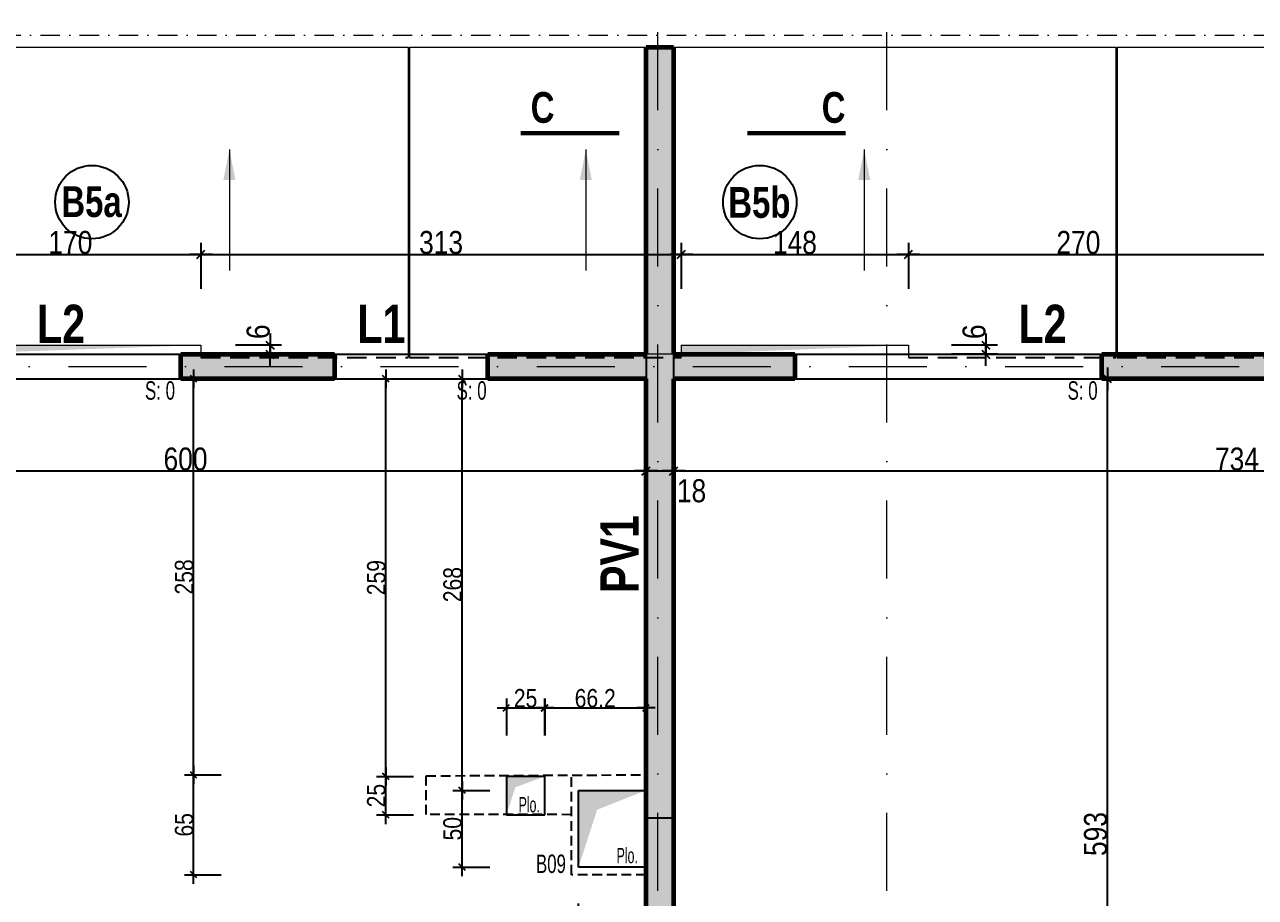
# Model space of a CAD drawing. Header units: millimetres. Extents: x 0 to 26138, y -32652 to 0.
# Drawn here: x 20135 to 20937, y -29604 to -29035 of the extents above; entities that cross this region are included whole.
import ezdxf
from ezdxf.enums import TextEntityAlignment as Align

# ---------------------------------------------------------------- set-up
doc = ezdxf.new("R2010")
doc.units = ezdxf.units.MM
for name, pattern in [('CACHE', [9.525, 6.35, -3.175]), ('CACHEX2', [19.05, 12.7, -6.35]), ('TIRETPTX2', [50.8, 25.4, -12.7, 0, -12.7])]:
    doc.linetypes.add(name, pattern=pattern)
for name, color, linetype in [('01_cote_gen', 4, 'Continuous'), ('01_linteaux', 2, 'Continuous'), ('01_murs_sup', 2, 'CACHEX2'), ('01_poch_BN', 9, 'Continuous'), ('01_poch_murs', 253, 'Continuous'), ('01_poch_poteaux', 250, 'Continuous'), ('01_resv', 32, 'Continuous'), ('01_texte', 230, 'Continuous'), ('AA_COTES', 2, 'Continuous')]:
    doc.layers.add(name, color=color, linetype=linetype)
for name, color, linetype, lineweight in [('01_murs_coup', 5, 'Continuous', 60), ('01_tram_axes', 2, 'TIRETPTX2', 9), ('_GAZELEC-RESERVATION 2', 6, 'Continuous', 18)]:
    doc.layers.add(name, color=color, linetype=linetype, lineweight=lineweight)
doc.styles.add('ARIAL NA', font='ARIALN.TTF')
doc.styles.add('impact', font='impact.ttf')
doc.styles.add('STYLE2', font='ARIALN.TTF')
doc.dimstyles.new('JB50', dxfattribs={"dimscale": 0.1, "dimtxt": 150, "dimasz": 15, "dimexe": 0.1, "dimexo": 0.1, "dimgap": 0.09, "dimtad": 1, "dimdec": 1, "dimdsep": 46, "dimtxsty": 'STYLE2', "dimblk1": 'BOND_G', "dimblk2": 'BOND_D', "dimsah": 1, "dimcen": 1.5, "dimdle": 0.01, "dimse1": 1, "dimse2": 1, "dimclrd": 4, "dimclre": 2, "dimclrt": 6, "dimazin": 2, "dimtfac": 2.333333, "dimtdec": 1, "dimtix": 1, "dimtmove": 2, "dimatfit": 3, "dimldrblk": 'BOND_G', "dimfxl": 1, "dimtolj": 1, "dimtzin": 0, "dimarcsym": 0})
doc.dimstyles.new('JB50res', dxfattribs={"dimscale": 0.1, "dimtxt": 120, "dimasz": 12, "dimexe": 0.1, "dimexo": 0.1, "dimgap": 0.09, "dimtad": 1, "dimdec": 1, "dimdsep": 46, "dimtxsty": 'STYLE2', "dimblk1": 'BOND_G', "dimblk2": 'BOND_D', "dimsah": 1, "dimcen": 1.5, "dimdle": 0.01, "dimse1": 1, "dimse2": 1, "dimclrd": 4, "dimclre": 2, "dimclrt": 6, "dimazin": 2, "dimtfac": 2.333333, "dimtdec": 1, "dimtix": 1, "dimtmove": 2, "dimatfit": 3, "dimldrblk": 'BOND_G', "dimfxl": 1, "dimtolj": 1, "dimtzin": 0, "dimarcsym": 0})

# ---------------------------------------------------------------- blocks, each defined once
blk = doc.blocks.new('BOND_G')
at = {"layer": 'AA_COTES', "color": 0}
for p, q in [((0, -5), (0, 15)), ((5, 0), (-5, 0)), ((1.77, 1.77), (-1.77, -1.77))]:
    blk.add_line(p, q, dxfattribs=at)
blk = doc.blocks.new('BOND_D')
at = {"layer": 'AA_COTES', "color": 0}
for p, q in [((5, 0), (-5, 0)), ((-1.77, -1.77), (1.77, 1.77)), ((0, 5), (0, -15))]:
    blk.add_line(p, q, dxfattribs=at)
blk = doc.blocks.new('*D2301')
at = {"layer": '01_cote_gen', "color": 4, "lineweight": -2, "ltscale": 2, "transparency": 16777216}
blk.add_line((20671.72, -85.1), (20574.72, -85.1), dxfattribs=at)
at = {"layer": 'Defpoints', "color": 0, "ltscale": 2, "transparency": 16777216}
for p in [(20673.22, 0), (20573.22, -85.1), (20573.22, -31959.23)]:
    blk.add_point(p, dxfattribs=at)
at = {"layer": '01_cote_gen', "color": 4, "lineweight": -2, "ltscale": 2, "transparency": 16777216, "xscale": 1.5, "yscale": 1.5, "zscale": 1.5, "rotation": 180}
blk.add_blockref('BOND_D', (20573.22, -85.1), dxfattribs=at)
at = {"layer": '01_cote_gen', "color": 4, "lineweight": -2, "ltscale": 2, "transparency": 16777216, "xscale": 1.5, "yscale": 1.5, "zscale": 1.5}
blk.add_blockref('BOND_G', (20673.22, -85.1), dxfattribs=at)
at = {"layer": '01_cote_gen', "color": 6, "lineweight": 0, "ltscale": 2, "transparency": 16777216, "insert": (20623.22, -77.43), "char_height": 15, "attachment_point": 5, "style": 'STYLE2'}
blk.add_mtext('\\A1;100', dxfattribs=at)
blk = doc.blocks.new('*D2357')
at = {"layer": '01_linteaux', "color": 4, "lineweight": -2, "ltscale": 0.1, "transparency": 16777216}
blk.add_line((20295.28, -29245.73), (20295.28, -29248.73), dxfattribs=at)
at = {"layer": 'Defpoints', "color": 0, "ltscale": 0.1, "transparency": 16777216}
for p in [(20237.22, -29250.23), (20250.22, -29244.23), (20295.28, -29250.23)]:
    blk.add_point(p, dxfattribs=at)
at = {"layer": '01_linteaux', "color": 4, "lineweight": -2, "ltscale": 0.1, "transparency": 16777216, "xscale": 1.5, "yscale": 1.5, "zscale": 1.5}
for name, p, rotation in [('BOND_G', (20295.28, -29244.23), 90), ('BOND_D', (20295.28, -29250.23), 270)]:
    blk.add_blockref(name, p, dxfattribs=dict(at, rotation=rotation))
at = {"layer": '01_linteaux', "color": 6, "ltscale": 0.1, "transparency": 16777216, "insert": (20287.61, -29235.52), "char_height": 15, "attachment_point": 5, "rotation": 90, "style": 'STYLE2'}
blk.add_mtext('\\A1;6', dxfattribs=at)
blk = doc.blocks.new('*D2358')
at = {"layer": '01_linteaux', "color": 4, "lineweight": -2, "ltscale": 0.1, "transparency": 16777216}
blk.add_line((20761.66, -29245.73), (20761.66, -29248.73), dxfattribs=at)
at = {"layer": 'Defpoints', "color": 0, "ltscale": 0.1, "transparency": 16777216}
for p in [(20703.61, -29250.23), (20716.61, -29244.23), (20761.66, -29250.23)]:
    blk.add_point(p, dxfattribs=at)
at = {"layer": '01_linteaux', "color": 4, "lineweight": -2, "ltscale": 0.1, "transparency": 16777216, "xscale": 1.5, "yscale": 1.5, "zscale": 1.5}
for name, p, rotation in [('BOND_G', (20761.66, -29244.23), 90), ('BOND_D', (20761.66, -29250.23), 270)]:
    blk.add_blockref(name, p, dxfattribs=dict(at, rotation=rotation))
at = {"layer": '01_linteaux', "color": 6, "ltscale": 0.1, "transparency": 16777216, "insert": (20754, -29235.52), "char_height": 15, "attachment_point": 5, "rotation": 90, "style": 'STYLE2'}
blk.add_mtext('\\A1;6', dxfattribs=at)
blk = doc.blocks.new('*D3092')
at = {"layer": '01_cote_gen', "color": 4, "lineweight": -2, "ltscale": 0.1, "transparency": 16777216}
blk.add_line((19941.72, -29326.22), (20538.72, -29326.22), dxfattribs=at)
at = {"layer": 'Defpoints', "color": 0, "ltscale": 0.1, "transparency": 16777216}
for p in [(19940.22, -29328.78), (20540.22, -29326.22), (20540.22, -29349.25)]:
    blk.add_point(p, dxfattribs=at)
at = {"layer": '01_cote_gen', "color": 4, "lineweight": -2, "ltscale": 0.1, "transparency": 16777216, "xscale": 1.5, "yscale": 1.5, "zscale": 1.5, "rotation": 180}
blk.add_blockref('BOND_G', (19940.22, -29326.22), dxfattribs=at)
at = {"layer": '01_cote_gen', "color": 4, "lineweight": -2, "ltscale": 0.1, "transparency": 16777216, "xscale": 1.5, "yscale": 1.5, "zscale": 1.5}
blk.add_blockref('BOND_D', (20540.22, -29326.22), dxfattribs=at)
at = {"layer": '01_cote_gen', "color": 6, "ltscale": 0.1, "transparency": 16777216, "insert": (20240.22, -29318.56), "char_height": 15, "attachment_point": 5, "style": 'STYLE2'}
blk.add_mtext('\\A1;600', dxfattribs=at)
blk = doc.blocks.new('*D3093')
at = {"layer": '01_cote_gen', "color": 4, "lineweight": -2, "ltscale": 0.1, "transparency": 16777216}
blk.add_line((20541.72, -29326.22), (20556.72, -29326.22), dxfattribs=at)
at = {"layer": 'Defpoints', "color": 0, "ltscale": 0.1, "transparency": 16777216}
for p in [(20558.22, -29326.22), (20540.22, -29349.25), (20558.22, -29355.64)]:
    blk.add_point(p, dxfattribs=at)
at = {"layer": '01_cote_gen', "color": 4, "lineweight": -2, "ltscale": 0.1, "transparency": 16777216, "xscale": 1.5, "yscale": 1.5, "zscale": 1.5, "rotation": 180}
blk.add_blockref('BOND_G', (20540.22, -29326.22), dxfattribs=at)
at = {"layer": '01_cote_gen', "color": 4, "lineweight": -2, "ltscale": 0.1, "transparency": 16777216, "xscale": 1.5, "yscale": 1.5, "zscale": 1.5}
blk.add_blockref('BOND_D', (20558.22, -29326.22), dxfattribs=at)
at = {"layer": '01_cote_gen', "color": 6, "ltscale": 0.1, "transparency": 16777216, "insert": (20569.89, -29339.22), "char_height": 15, "attachment_point": 5, "style": 'STYLE2'}
blk.add_mtext('\\A1;18', dxfattribs=at)
blk = doc.blocks.new('*D3094')
at = {"layer": '01_cote_gen', "color": 4, "lineweight": -2, "ltscale": 0.1, "transparency": 16777216}
blk.add_line((20559.72, -29326.22), (21290.72, -29326.22), dxfattribs=at)
at = {"layer": 'Defpoints', "color": 0, "ltscale": 0.1, "transparency": 16777216}
for p in [(21292.22, -29326.22), (20558.22, -29355.64), (21292.22, -29364.6)]:
    blk.add_point(p, dxfattribs=at)
at = {"layer": '01_cote_gen', "color": 4, "lineweight": -2, "ltscale": 0.1, "transparency": 16777216, "xscale": 1.5, "yscale": 1.5, "zscale": 1.5, "rotation": 180}
blk.add_blockref('BOND_G', (20558.22, -29326.22), dxfattribs=at)
at = {"layer": '01_cote_gen', "color": 4, "lineweight": -2, "ltscale": 0.1, "transparency": 16777216, "xscale": 1.5, "yscale": 1.5, "zscale": 1.5}
blk.add_blockref('BOND_D', (21292.22, -29326.22), dxfattribs=at)
at = {"layer": '01_cote_gen', "color": 6, "ltscale": 0.1, "transparency": 16777216, "insert": (20925.22, -29318.56), "char_height": 15, "attachment_point": 5, "style": 'STYLE2'}
blk.add_mtext('\\A1;734', dxfattribs=at)
blk = doc.blocks.new('*D3107')
at = {"layer": '01_cote_gen', "color": 4, "lineweight": -2, "ltscale": 0.1, "transparency": 16777216}
blk.add_line((20840.83, -29857.72), (20840.83, -29267.73), dxfattribs=at)
at = {"layer": 'Defpoints', "color": 0, "ltscale": 0.1, "transparency": 16777216}
for p in [(20840.83, -29266.23), (20850.76, -29266.23), (20833.33, -29859.22)]:
    blk.add_point(p, dxfattribs=at)
at = {"layer": '01_cote_gen', "color": 4, "lineweight": -2, "ltscale": 0.1, "transparency": 16777216, "xscale": 1.5, "yscale": 1.5, "zscale": 1.5}
for name, p, rotation in [('BOND_D', (20840.83, -29266.23), 90), ('BOND_G', (20840.83, -29859.22), 270)]:
    blk.add_blockref(name, p, dxfattribs=dict(at, rotation=rotation))
at = {"layer": '01_cote_gen', "color": 6, "ltscale": 0.1, "transparency": 16777216, "insert": (20833.16, -29562.72), "char_height": 15, "attachment_point": 5, "rotation": 90, "style": 'STYLE2'}
blk.add_mtext('\\A1;593', dxfattribs=at)
blk = doc.blocks.new('*D3174')
at = {"layer": '01_cote_gen', "color": 4, "lineweight": -2, "ltscale": 0.1, "transparency": 16777216}
blk.add_line((20245.48, -29588.01), (20245.48, -29525.46), dxfattribs=at)
at = {"layer": 'Defpoints', "color": 0, "ltscale": 0.1, "transparency": 16777216}
for p in [(20245.48, -29524.26), (20391.17, -29524.26), (20382.62, -29589.21)]:
    blk.add_point(p, dxfattribs=at)
at = {"layer": '01_cote_gen', "color": 4, "lineweight": -2, "ltscale": 0.1, "transparency": 16777216, "xscale": 1.2, "yscale": 1.2, "zscale": 1.2}
for name, p, rotation in [('BOND_D', (20245.48, -29524.26), 90), ('BOND_G', (20245.48, -29589.21), 270)]:
    blk.add_blockref(name, p, dxfattribs=dict(at, rotation=rotation))
at = {"layer": '01_cote_gen', "color": 6, "ltscale": 0.1, "transparency": 16777216, "insert": (20239.35, -29556.73), "char_height": 12, "attachment_point": 5, "rotation": 90, "style": 'STYLE2'}
blk.add_mtext('\\A1;65', dxfattribs=at)
blk = doc.blocks.new('*D3175')
at = {"layer": '01_cote_gen', "color": 4, "lineweight": -2, "ltscale": 0.1, "transparency": 16777216}
blk.add_line((20245.48, -29523.05), (20245.48, -29267.43), dxfattribs=at)
at = {"layer": 'Defpoints', "color": 0, "ltscale": 0.1, "transparency": 16777216}
for p in [(20245.48, -29266.23), (20285.6, -29266.23), (20263.48, -29524.25)]:
    blk.add_point(p, dxfattribs=at)
at = {"layer": '01_cote_gen', "color": 4, "lineweight": -2, "ltscale": 0.1, "transparency": 16777216, "xscale": 1.2, "yscale": 1.2, "zscale": 1.2}
for name, p, rotation in [('BOND_D', (20245.48, -29266.23), 90), ('BOND_G', (20245.48, -29524.25), 270)]:
    blk.add_blockref(name, p, dxfattribs=dict(at, rotation=rotation))
at = {"layer": '01_cote_gen', "color": 6, "ltscale": 0.1, "transparency": 16777216, "insert": (20239.35, -29395.24), "char_height": 12, "attachment_point": 5, "rotation": 90, "style": 'STYLE2'}
blk.add_mtext('\\A1;258', dxfattribs=at)
blk = doc.blocks.new('*D3210')
at = {"layer": '01_cote_gen', "color": 4, "lineweight": -2, "ltscale": 0.1, "transparency": 16777216}
blk.add_line((20081.72, -29185.13), (20248.72, -29185.13), dxfattribs=at)
at = {"layer": 'Defpoints', "color": 0, "ltscale": 0.1, "transparency": 16777216}
for p in [(20250.22, -29185.13), (20080.22, -29244.23), (20250.22, -29244.23)]:
    blk.add_point(p, dxfattribs=at)
at = {"layer": '01_cote_gen', "color": 4, "lineweight": -2, "ltscale": 0.1, "transparency": 16777216, "xscale": 1.5, "yscale": 1.5, "zscale": 1.5, "rotation": 180}
blk.add_blockref('BOND_G', (20080.22, -29185.13), dxfattribs=at)
at = {"layer": '01_cote_gen', "color": 4, "lineweight": -2, "ltscale": 0.1, "transparency": 16777216, "xscale": 1.5, "yscale": 1.5, "zscale": 1.5}
blk.add_blockref('BOND_D', (20250.22, -29185.13), dxfattribs=at)
at = {"layer": '01_cote_gen', "color": 6, "ltscale": 0.1, "transparency": 16777216, "insert": (20165.22, -29177.47), "char_height": 15, "attachment_point": 5, "style": 'STYLE2'}
blk.add_mtext('\\A1;170', dxfattribs=at)
blk = doc.blocks.new('*D3211')
at = {"layer": '01_cote_gen', "color": 4, "lineweight": -2, "ltscale": 0.1, "transparency": 16777216}
blk.add_line((20251.72, -29185.13), (20561.72, -29185.13), dxfattribs=at)
at = {"layer": 'Defpoints', "color": 0, "ltscale": 0.1, "transparency": 16777216}
for p in [(20563.22, -29185.13), (20250.22, -29207.63), (20563.22, -29244.23)]:
    blk.add_point(p, dxfattribs=at)
at = {"layer": '01_cote_gen', "color": 4, "lineweight": -2, "ltscale": 0.1, "transparency": 16777216, "xscale": 1.5, "yscale": 1.5, "zscale": 1.5, "rotation": 180}
blk.add_blockref('BOND_G', (20250.22, -29185.13), dxfattribs=at)
at = {"layer": '01_cote_gen', "color": 4, "lineweight": -2, "ltscale": 0.1, "transparency": 16777216, "xscale": 1.5, "yscale": 1.5, "zscale": 1.5}
blk.add_blockref('BOND_D', (20563.22, -29185.13), dxfattribs=at)
at = {"layer": '01_cote_gen', "color": 6, "ltscale": 0.1, "transparency": 16777216, "insert": (20406.72, -29177.47), "char_height": 15, "attachment_point": 5, "style": 'STYLE2'}
blk.add_mtext('\\A1;313', dxfattribs=at)
blk = doc.blocks.new('*D3212')
at = {"layer": '01_cote_gen', "color": 4, "lineweight": -2, "ltscale": 0.1, "transparency": 16777216}
blk.add_line((20564.72, -29185.13), (20709.72, -29185.13), dxfattribs=at)
at = {"layer": 'Defpoints', "color": 0, "ltscale": 0.1, "transparency": 16777216}
for p in [(20711.22, -29185.13), (20563.22, -29207.63), (20711.22, -29244.23)]:
    blk.add_point(p, dxfattribs=at)
at = {"layer": '01_cote_gen', "color": 4, "lineweight": -2, "ltscale": 0.1, "transparency": 16777216, "xscale": 1.5, "yscale": 1.5, "zscale": 1.5, "rotation": 180}
blk.add_blockref('BOND_G', (20563.22, -29185.13), dxfattribs=at)
at = {"layer": '01_cote_gen', "color": 4, "lineweight": -2, "ltscale": 0.1, "transparency": 16777216, "xscale": 1.5, "yscale": 1.5, "zscale": 1.5}
blk.add_blockref('BOND_D', (20711.22, -29185.13), dxfattribs=at)
at = {"layer": '01_cote_gen', "color": 6, "ltscale": 0.1, "transparency": 16777216, "insert": (20637.22, -29177.47), "char_height": 15, "attachment_point": 5, "style": 'STYLE2'}
blk.add_mtext('\\A1;148', dxfattribs=at)
blk = doc.blocks.new('*D3213')
at = {"layer": '01_cote_gen', "color": 4, "lineweight": -2, "ltscale": 0.1, "transparency": 16777216}
blk.add_line((20712.72, -29185.13), (20979.72, -29185.13), dxfattribs=at)
at = {"layer": 'Defpoints', "color": 0, "ltscale": 0.1, "transparency": 16777216}
for p in [(20981.22, -29185.13), (20711.22, -29207.63), (20981.22, -29244.23)]:
    blk.add_point(p, dxfattribs=at)
at = {"layer": '01_cote_gen', "color": 4, "lineweight": -2, "ltscale": 0.1, "transparency": 16777216, "xscale": 1.5, "yscale": 1.5, "zscale": 1.5, "rotation": 180}
blk.add_blockref('BOND_G', (20711.22, -29185.13), dxfattribs=at)
at = {"layer": '01_cote_gen', "color": 4, "lineweight": -2, "ltscale": 0.1, "transparency": 16777216, "xscale": 1.5, "yscale": 1.5, "zscale": 1.5}
blk.add_blockref('BOND_D', (20981.22, -29185.13), dxfattribs=at)
at = {"layer": '01_cote_gen', "color": 6, "ltscale": 0.1, "transparency": 16777216, "insert": (20821.92, -29177.47), "char_height": 15, "attachment_point": 5, "style": 'STYLE2'}
blk.add_mtext('\\A1;270', dxfattribs=at)
blk = doc.blocks.new('*D3487')
at = {"layer": '01_resv', "color": 4, "lineweight": -2, "ltscale": 0.1, "transparency": 16777216}
blk.add_line((20539.02, -29626.01), (20497.46, -29626.01), dxfattribs=at)
at = {"layer": 'Defpoints', "color": 0, "ltscale": 0.1, "transparency": 16777216}
for p in [(20496.26, -29584.27), (20540.22, -29584.27), (20496.26, -29626.01)]:
    blk.add_point(p, dxfattribs=at)
at = {"layer": '01_resv', "color": 4, "lineweight": -2, "ltscale": 0.1, "transparency": 16777216, "xscale": 1.2, "yscale": 1.2, "zscale": 1.2, "rotation": 180}
blk.add_blockref('BOND_D', (20496.26, -29626.01), dxfattribs=at)
at = {"layer": '01_resv', "color": 4, "lineweight": -2, "ltscale": 0.1, "transparency": 16777216, "xscale": 1.2, "yscale": 1.2, "zscale": 1.2}
blk.add_blockref('BOND_G', (20540.22, -29626.01), dxfattribs=at)
at = {"layer": '01_resv', "color": 6, "ltscale": 0.1, "transparency": 16777216, "insert": (20518.24, -29620), "char_height": 12, "attachment_point": 5, "style": 'STYLE2'}
blk.add_mtext('\\A1;44', dxfattribs=at)
blk = doc.blocks.new('*D3488')
at = {"layer": '01_resv', "color": 4, "lineweight": -2, "ltscale": 0.1, "transparency": 16777216}
blk.add_line((20420.39, -29583.07), (20420.39, -29535.47), dxfattribs=at)
at = {"layer": 'Defpoints', "color": 0, "ltscale": 0.1, "transparency": 16777216}
for p in [(20420.39, -29534.27), (20526.52, -29534.27), (20518.24, -29584.27)]:
    blk.add_point(p, dxfattribs=at)
at = {"layer": '01_resv', "color": 4, "lineweight": -2, "ltscale": 0.1, "transparency": 16777216, "xscale": 1.2, "yscale": 1.2, "zscale": 1.2}
for name, p, rotation in [('BOND_D', (20420.39, -29534.27), 90), ('BOND_G', (20420.39, -29584.27), 270)]:
    blk.add_blockref(name, p, dxfattribs=dict(at, rotation=rotation))
at = {"layer": '01_resv', "color": 6, "ltscale": 0.1, "transparency": 16777216, "insert": (20414.25, -29559.27), "char_height": 12, "attachment_point": 5, "rotation": 90, "style": 'STYLE2'}
blk.add_mtext('\\A1;50', dxfattribs=at)
blk = doc.blocks.new('*D3489')
at = {"layer": '01_resv', "color": 4, "lineweight": -2, "ltscale": 0.1, "transparency": 16777216}
blk.add_line((20420.39, -29533.07), (20420.39, -29267.43), dxfattribs=at)
at = {"layer": 'Defpoints', "color": 0, "ltscale": 0.1, "transparency": 16777216}
for p in [(20420.39, -29266.23), (20454.24, -29266.23), (20438.39, -29534.27)]:
    blk.add_point(p, dxfattribs=at)
at = {"layer": '01_resv', "color": 4, "lineweight": -2, "ltscale": 0.1, "transparency": 16777216, "xscale": 1.2, "yscale": 1.2, "zscale": 1.2}
for name, p, rotation in [('BOND_D', (20420.39, -29266.23), 90), ('BOND_G', (20420.39, -29534.27), 270)]:
    blk.add_blockref(name, p, dxfattribs=dict(at, rotation=rotation))
at = {"layer": '01_resv', "color": 6, "ltscale": 0.1, "transparency": 16777216, "insert": (20414.25, -29400.25), "char_height": 12, "attachment_point": 5, "rotation": 90, "style": 'STYLE2'}
blk.add_mtext('\\A1;268', dxfattribs=at)
blk = doc.blocks.new('*D3490')
at = {"layer": '01_resv', "color": 4, "lineweight": -2, "ltscale": 0.1, "transparency": 16777216}
blk.add_line((20370.68, -29549.02), (20370.68, -29526.41), dxfattribs=at)
at = {"layer": 'Defpoints', "color": 0, "ltscale": 0.1, "transparency": 16777216}
for p in [(20370.68, -29525.21), (20474.25, -29525.21), (22387.03, -29550.22)]:
    blk.add_point(p, dxfattribs=at)
at = {"layer": '01_resv', "color": 4, "lineweight": -2, "ltscale": 0.1, "transparency": 16777216, "xscale": 1.2, "yscale": 1.2, "zscale": 1.2}
for name, p, rotation in [('BOND_D', (20370.68, -29525.21), 90), ('BOND_G', (20370.68, -29550.22), 270)]:
    blk.add_blockref(name, p, dxfattribs=dict(at, rotation=rotation))
at = {"layer": '01_resv', "color": 6, "ltscale": 0.1, "transparency": 16777216, "insert": (20364.55, -29537.71), "char_height": 12, "attachment_point": 5, "rotation": 90, "style": 'STYLE2'}
blk.add_mtext('\\A1;25', dxfattribs=at)
blk = doc.blocks.new('*D3491')
at = {"layer": '01_resv', "color": 4, "lineweight": -2, "ltscale": 0.1, "transparency": 16777216}
blk.add_line((20370.68, -29524.01), (20370.68, -29267.43), dxfattribs=at)
at = {"layer": 'Defpoints', "color": 0, "ltscale": 0.1, "transparency": 16777216}
for p in [(20370.68, -29266.23), (20387.22, -29266.23), (20383.87, -29525.21)]:
    blk.add_point(p, dxfattribs=at)
at = {"layer": '01_resv', "color": 4, "lineweight": -2, "ltscale": 0.1, "transparency": 16777216, "xscale": 1.2, "yscale": 1.2, "zscale": 1.2}
for name, p, rotation in [('BOND_D', (20370.68, -29266.23), 90), ('BOND_G', (20370.68, -29525.21), 270)]:
    blk.add_blockref(name, p, dxfattribs=dict(at, rotation=rotation))
at = {"layer": '01_resv', "color": 6, "ltscale": 0.1, "transparency": 16777216, "insert": (20364.55, -29395.72), "char_height": 12, "attachment_point": 5, "rotation": 90, "style": 'STYLE2'}
blk.add_mtext('\\A1;259', dxfattribs=at)
blk = doc.blocks.new('*D3492')
at = {"layer": '01_resv', "color": 4, "lineweight": -2, "ltscale": 0.1, "transparency": 16777216}
blk.add_line((20450.45, -29480.48), (20473.05, -29480.48), dxfattribs=at)
at = {"layer": 'Defpoints', "color": 0, "ltscale": 0.1, "transparency": 16777216}
for p in [(20474.25, -29480.48), (20449.25, -29525.22), (20474.25, -29525.21)]:
    blk.add_point(p, dxfattribs=at)
at = {"layer": '01_resv', "color": 4, "lineweight": -2, "ltscale": 0.1, "transparency": 16777216, "xscale": 1.2, "yscale": 1.2, "zscale": 1.2, "rotation": 180}
blk.add_blockref('BOND_G', (20449.25, -29480.48), dxfattribs=at)
at = {"layer": '01_resv', "color": 4, "lineweight": -2, "ltscale": 0.1, "transparency": 16777216, "xscale": 1.2, "yscale": 1.2, "zscale": 1.2}
blk.add_blockref('BOND_D', (20474.25, -29480.48), dxfattribs=at)
at = {"layer": '01_resv', "color": 6, "ltscale": 0.1, "transparency": 16777216, "insert": (20461.75, -29474.35), "char_height": 12, "attachment_point": 5, "style": 'STYLE2'}
blk.add_mtext('\\A1;25', dxfattribs=at)
blk = doc.blocks.new('*D3493')
at = {"layer": '01_resv', "color": 4, "lineweight": -2, "ltscale": 0.1, "transparency": 16777216}
blk.add_line((20475.25, -29480.48), (20539.02, -29480.48), dxfattribs=at)
at = {"layer": 'Defpoints', "color": 0, "ltscale": 0.1, "transparency": 16777216}
for p in [(20540.22, -29480.48), (20474.05, -29486.48), (20540.22, -29486.48)]:
    blk.add_point(p, dxfattribs=at)
at = {"layer": '01_resv', "color": 4, "lineweight": -2, "ltscale": 0.1, "transparency": 16777216, "xscale": 1.2, "yscale": 1.2, "zscale": 1.2, "rotation": 180}
blk.add_blockref('BOND_G', (20474.05, -29480.48), dxfattribs=at)
at = {"layer": '01_resv', "color": 4, "lineweight": -2, "ltscale": 0.1, "transparency": 16777216, "xscale": 1.2, "yscale": 1.2, "zscale": 1.2}
blk.add_blockref('BOND_D', (20540.22, -29480.48), dxfattribs=at)
at = {"layer": '01_resv', "color": 6, "ltscale": 0.1, "transparency": 16777216, "insert": (20507.13, -29474.35), "char_height": 12, "attachment_point": 5, "style": 'STYLE2'}
blk.add_mtext('\\A1;66.2', dxfattribs=at)

msp = doc.modelspace()

# ---------------------------------------------------------------- hatches: boundary and pattern name
at = {"layer": '01_murs_sup', "ltscale": 0.1}
h = msp.add_hatch(dxfattribs=at)
h.set_pattern_fill('DASH', color=256, scale=2.5, angle=135)
h.set_pattern_definition([(135, (-7388.852, 4701.774), (-11.2253202, 9e-16), [7.9375, -7.9375])])
h.paths.add_polyline_path([(19940.22, -29266.23), (20037.22, -29266.23), (20037.22, -29250.23), (19924.22, -29250.23), (19924.22, -29722.23), (19940.22, -29722.23)])
h.paths.add_polyline_path([(20558.22, -29266.23), (20637.22, -29266.23), (20637.22, -29250.23), (20558.22, -29250.23), (20558.22, -29050.23), (20540.22, -29050.23), (20540.22, -29250.23), (20437.22, -29250.23), (20437.22, -29266.23), (20540.22, -29266.23), (20540.22, -29911.24), (20558.22, -29911.24), (20558.22, -29877.24), (20934.22, -29877.24), (20934.22, -29859.21), (20558.22, -29859.23)])
h.paths.add_polyline_path([(20337.22, -29250.23), (20237.22, -29250.23), (20237.22, -29266.23), (20337.22, -29266.23)])
h.paths.add_polyline_path([(21037.22, -29250.23), (20837.22, -29250.23), (20837.22, -29266.23), (21037.22, -29266.23)])
h.paths.add_polyline_path([(21308.22, -29050.23), (21292.22, -29050.23), (21292.22, -29250.23), (21292.22, -29250.23), (21137.22, -29250.23), (21137.22, -29266.23), (21292.22, -29266.23), (21292.22, -29859.23), (21036.22, -29859.23), (21036.22, -29877.23), (21308.22, -29877.21)])
at = {"layer": '01_poch_murs', "ltscale": 0.1}
h = msp.add_hatch(color=256, dxfattribs=at)
h.dxf.hatch_style = 1
h.paths.add_polyline_path([(20558.22, -29552.29), (20540.22, -29552.29), (20540.22, -29250.23), (20437.22, -29250.23), (20437.22, -29266.23), (20540.22, -29266.23), (20540.22, -29911.24), (20558.22, -29911.24), (20558.22, -29877.24), (20934.22, -29877.24), (20934.22, -29859.21), (20558.22, -29859.23), (20558.22, -29266.23), (20637.22, -29266.23), (20637.22, -29250.23), (20558.22, -29250.23)])
h.paths.add_polyline_path([(20337.22, -29250.23), (20237.22, -29250.23), (20237.22, -29266.23), (20337.22, -29266.23)])
h.paths.add_polyline_path([(20037.22, -29250.23), (19924.22, -29250.23), (19924.22, -29722.23), (19940.22, -29722.23), (19940.22, -29266.23), (20037.22, -29266.23)])
h.paths.add_polyline_path([(21308.22, -29552.29), (21292.22, -29552.29), (21292.22, -29250.23), (21137.22, -29250.23), (21137.22, -29266.23), (21292.22, -29266.23), (21292.22, -29859.23), (21036.22, -29859.23), (21036.22, -29877.23), (21308.22, -29877.21)])
h.paths.add_polyline_path([(21037.22, -29250.23), (20837.22, -29250.23), (20837.22, -29266.23), (21037.22, -29266.23)])
h.paths.add_polyline_path([(20967.22, -30022.21), (20869.22, -30022.21), (20869.22, -30040.21), (20932.22, -30040.21), (20932.22, -30203.21), (20707.22, -30203.21), (20707.22, -30040.21), (20767.22, -30040.21), (20767.22, -30022.21), (20687.22, -30022.21), (20687.22, -30443.21), (20913.18, -30443.21), (20913.18, -30608.21), (20688.22, -30608.21), (20688.22, -30792.21), (20706.22, -30792.21), (20706.22, -30628.21), (20933.18, -30628.21), (20933.18, -30400.22), (21292.22, -30400.21), (21292.22, -30673.23), (21308.22, -30673.23), (21308.22, -30022.21), (21069.22, -30022.21), (21069.22, -30040.21), (21292.22, -30040.21), (21292.22, -30380.21), (20952.22, -30380.21), (20952.22, -30040.21), (20967.22, -30040.21)])
h.paths.add_polyline_path([(20932.22, -30223.21), (20932.22, -30313.21), (20707.22, -30313.21), (20707.22, -30223.21)], flags=16)
h.paths.add_polyline_path([(20932.22, -30333.21), (20932.22, -30380.21), (20913.18, -30380.21), (20913.18, -30423.21), (20707.22, -30423.21), (20707.22, -30333.21)], flags=16)
h.paths.add_polyline_path([(20558.22, -30013.24), (20540.22, -30013.24), (20540.22, -30077.23), (19940.22, -30077.23), (19940.22, -29822.23), (19924.22, -29822.23), (19924.22, -30222.23), (19940.22, -30222.23), (19940.22, -30095.23), (20540.22, -30095.23), (20540.22, -30501.22), (20558.22, -30501.22)])
h.paths.add_polyline_path([(20558.22, -30603.22), (20540.22, -30603.22), (20540.25, -30889.23), (19940.25, -30889.23), (19940.22, -30827.23), (19924.22, -30827.23), (19924.22, -31118.23), (19940.22, -31118.23), (19940.25, -30907.23), (20540.25, -30907.23), (20540.22, -31112.23), (20581.22, -31112.23), (20581.22, -31094.23), (20558.22, -31094.23)])
h.paths.add_polyline_path([(20706.22, -30894.21), (20688.22, -30894.21), (20688.22, -31094.23), (20683.22, -31094.23), (20683.22, -31112.23), (20688.22, -31112.23), (20688.22, -31503.22), (20457.22, -31503.22), (20457.22, -31521.22), (20688.22, -31521.22), (20688.22, -31679.23), (20928.22, -31679.23), (20928.22, -31943.23), (20673.22, -31943.23), (20673.22, -31943.23), (21006.22, -31943.23), (21006.22, -31943.23), (20944.22, -31943.23), (20944.22, -31679.23), (20962.22, -31679.23), (20962.22, -31663.23), (20706.22, -31663.23)])
h.paths.add_polyline_path([(21308.22, -30773.23), (21292.22, -30773.23), (21292.22, -31017.23), (21308.22, -31017.23)])
h.paths.add_polyline_path([(21571.22, -30618.23), (21326.22, -30618.23), (21326.22, -30025.23), (21562.22, -30025.23), (21562.22, -30007.23), (21310.22, -30007.23), (21310.22, -30634.23), (21571.22, -30634.23)])
h.paths.add_polyline_path([(21770.22, -30618.23), (21671.22, -30618.23), (21671.22, -30634.23), (21770.22, -30634.23)])
h.paths.add_polyline_path([(22106.22, -30618.23), (21870.22, -30618.23), (21870.22, -30634.23), (22106.22, -30634.23)])
h.paths.add_polyline_path([(22349.22, -30541.86), (22333.22, -30541.86), (22333.22, -30618.23), (22206.22, -30618.23), (22206.22, -30634.23), (22349.22, -30634.23)])
h.paths.add_polyline_path([(22349.22, -30517.23), (22333.22, -30517.23), (22333.22, -30541.86), (22349.22, -30541.86)])
h.paths.add_polyline_path([(22349.22, -30221.23), (22333.22, -30221.23), (22333.22, -30317.23), (22349.22, -30317.23)])
h.paths.add_polyline_path([(22349.71, -29763.27), (22333.71, -29763.27), (22333.22, -29933.23), (21907.22, -29933.23), (21907.22, -29868.23), (21887.22, -29868.23), (21887.22, -29933.23), (21721.22, -29933.23), (21721.22, -29859.23), (21664.22, -29859.23), (21664.22, -29877.23), (21703.22, -29877.23), (21703.22, -30007.23), (21664.22, -30007.23), (21664.22, -30025.23), (21721.22, -30025.23), (21721.22, -29951.23), (21887.22, -29951.23), (21887.22, -30016.23), (21907.22, -30016.23), (21907.22, -29951.23), (22333.22, -29951.23), (22333.22, -30121.23), (22349.22, -30121.23)])
h.paths.add_polyline_path([(22349.22, -29517.23), (22333.22, -29517.23), (22333.71, -29663.27), (22349.71, -29663.27)])
h.paths.add_polyline_path([(22349.22, -29250.23), (22212.22, -29250.23), (22212.22, -29266.23), (22333.22, -29266.23), (22333.22, -29317.23), (22349.22, -29317.23)])
h.paths.add_polyline_path([(21536.22, -29250.23), (21310.22, -29250.23), (21310.22, -29877.23), (21562.22, -29877.23), (21562.22, -29859.23), (21326.22, -29859.23), (21326.22, -29266.23), (21536.22, -29266.23)])
h.paths.add_polyline_path([(21794.22, -29250.23), (21636.22, -29250.23), (21636.22, -29266.23), (21794.22, -29266.23)])
h.paths.add_polyline_path([(22112.22, -29250.23), (21894.22, -29250.23), (21894.22, -29266.23), (22112.22, -29266.23)])
at = {"layer": '01_poch_poteaux', "ltscale": 0.1}
h = msp.add_hatch(color=256, dxfattribs=at)
h.dxf.hatch_style = 1
h.paths.add_polyline_path([(20547.88, -29050.23), (20540.22, -29050.23), (20540.22, -29250.23), (20547.87, -29250.23)])
h.paths.add_polyline_path([(20558.22, -29266.23), (20558.22, -29258.23), (20547.87, -29258.23), (20547.86, -29552.29), (20558.22, -29552.29)])
h.paths.add_polyline_path([(20547.87, -29258.23), (20540.22, -29258.23), (20540.22, -29266.23), (20540.22, -29266.23), (20540.22, -29552.29), (20547.86, -29552.29)])
h.paths.add_polyline_path([(20547.87, -29252.23), (20540.22, -29252.23), (20540.22, -29258.23), (20547.87, -29258.23)])
h.paths.add_polyline_path([(20558.22, -29252.23), (20547.87, -29252.23), (20547.87, -29258.23), (20558.22, -29258.23)])
h.paths.add_polyline_path([(20558.22, -29250.23), (20558.22, -29250.23), (20547.87, -29250.23), (20547.87, -29252.23), (20558.22, -29252.23)])
h.paths.add_polyline_path([(20547.87, -29250.23), (20540.22, -29250.23), (20540.22, -29252.23), (20547.87, -29252.23)])
h = msp.add_hatch(color=256, dxfattribs=at)
h.dxf.hatch_style = 1
h.paths.add_polyline_path([(20558.22, -29050.23), (20547.88, -29050.23), (20547.87, -29250.23), (20558.22, -29250.23)])

# ---------------------------------------------------------------- linework, layer by layer
at = {"layer": '01_linteaux', "lineweight": 0}
for p, q in [((19924.22, -29050.23), (20385.22, -29050.23)), ((20385.22, -29050.23), (20385.22, -29252.23)), ((20386.22, -29050.23), (20386.22, -29252.23)), ((20386.22, -29050.23), (20540.22, -29050.23)), ((20558.22, -29050.23), (20846.22, -29050.23)), ((20846.22, -29050.23), (20846.22, -29252.23)), ((20847.22, -29050.23), (20847.22, -29252.23)), ((20847.22, -29050.23), (21292.22, -29050.23)), ((20080.22, -29244.23), (20250.22, -29244.23)), ((20250.22, -29244.23), (20250.22, -29252.23)), ((20563.22, -29244.23), (20563.22, -29252.23)), ((20563.22, -29244.23), (20711.22, -29244.23)), ((20711.22, -29244.23), (20711.22, -29252.23))]:
    msp.add_line(p, q, dxfattribs=at)
at = {"layer": '01_linteaux', "color": 230, "lineweight": 0}
for p, q in [((20268.79, -29116.73), (20268.79, -29195.59)), ((20501, -29116.73), (20501, -29195.59)), ((20682.39, -29116.73), (20682.39, -29195.59))]:
    msp.add_line(p, q, dxfattribs=at)
at = {"layer": '01_linteaux', "ltscale": 0.1}
for p, q in [((20037.22, -29250.23), (20237.22, -29250.23)), ((20337.22, -29250.23), (20437.22, -29250.23)), ((20637.22, -29250.23), (20837.22, -29250.23)), ((20037.22, -29266.23), (20237.22, -29266.23)), ((20337.22, -29266.23), (20437.22, -29266.23)), ((20637.22, -29266.23), (20837.22, -29266.23))]:
    msp.add_line(p, q, dxfattribs=at)
at = {"layer": '01_linteaux', "color": 230, "lineweight": 0}
for points in [[(20268.79, -29116.73), (20264.89, -29136.64), (20268.79, -29136.64)], [(20268.79, -29116.73), (20272.69, -29136.64), (20268.79, -29136.64)], [(20501, -29116.73), (20497.1, -29136.64), (20501, -29136.64)], [(20501, -29116.73), (20504.89, -29136.64), (20501, -29136.64)], [(20682.39, -29116.73), (20678.49, -29136.64), (20682.39, -29136.64)], [(20682.39, -29116.73), (20686.29, -29136.64), (20682.39, -29136.64)]]:
    msp.add_solid(points, dxfattribs=at)
at = {"layer": '01_linteaux', "ltscale": 0.1}
for points in [[(20080.22, -29250.23), (20080.22, -29244.23), (20250.22, -29244.23)], [(20563.22, -29250.23), (20563.22, -29244.23), (20711.22, -29244.23)]]:
    msp.add_solid(points, dxfattribs=at)
at = {"layer": '01_murs_coup'}
for p, q in [((20540.22, -29250.23), (20540.22, -29050.23)), ((20540.22, -29050.23), (20558.22, -29050.23)), ((20558.22, -29050.23), (20558.22, -29250.23)), ((20237.22, -29250.23), (20337.22, -29250.23)), ((20237.22, -29266.23), (20237.22, -29250.23)), ((20337.22, -29250.23), (20337.22, -29266.23)), ((20437.22, -29250.23), (20540.22, -29250.23)), ((20437.22, -29266.23), (20437.22, -29250.23)), ((20558.22, -29250.23), (20637.22, -29250.23)), ((20637.22, -29250.23), (20637.22, -29266.23)), ((20837.22, -29250.23), (21037.22, -29250.23)), ((20837.22, -29266.23), (20837.22, -29250.23)), ((20337.22, -29266.23), (20237.22, -29266.23)), ((20540.22, -29266.23), (20437.22, -29266.23)), ((20540.22, -29911.24), (20540.22, -29266.23)), ((20637.22, -29266.23), (20558.22, -29266.23)), ((20558.22, -29266.23), (20558.22, -29859.23)), ((21037.22, -29266.23), (20837.22, -29266.23))]:
    msp.add_line(p, q, dxfattribs=at)
at = {"layer": '01_murs_sup', "ltscale": 2}
for p, q in [((20540.22, -29050.23), (20540.22, -29250.23)), ((20540.22, -29050.23), (20558.22, -29050.23)), ((20558.22, -29050.23), (20558.22, -29250.23)), ((20237.22, -29250.23), (20337.22, -29250.23)), ((20237.22, -29266.23), (20237.22, -29250.23)), ((20337.22, -29250.23), (20337.22, -29266.23)), ((20437.22, -29250.23), (20540.22, -29250.23)), ((20437.22, -29266.23), (20437.22, -29250.23)), ((20558.22, -29250.23), (20637.22, -29250.23)), ((20637.22, -29250.23), (20637.22, -29266.23)), ((20837.22, -29250.23), (21037.22, -29250.23)), ((20837.22, -29266.23), (20837.22, -29250.23)), ((20337.22, -29266.23), (20237.22, -29266.23)), ((20540.22, -29266.23), (20437.22, -29266.23)), ((20540.22, -29911.24), (20540.22, -29266.23)), ((20637.22, -29266.23), (20558.22, -29266.23)), ((20558.22, -29266.23), (20558.22, -29859.23)), ((21037.22, -29266.23), (20837.22, -29266.23))]:
    msp.add_line(p, q, dxfattribs=at)
at = {"layer": '01_murs_sup', "lineweight": 0, "ltscale": 2}
msp.add_line((20558.22, -29250.23), (20540.22, -29250.23), dxfattribs=at)
at = {"layer": '01_murs_sup'}
for p, q in [((20250.22, -29252.23), (20385.22, -29252.23)), ((20386.22, -29252.23), (20563.22, -29252.23)), ((20711.22, -29252.23), (20846.22, -29252.23)), ((20847.22, -29252.23), (20981.22, -29252.23))]:
    msp.add_line(p, q, dxfattribs=at)
at = {"layer": '01_poch_BN', "ltscale": 0.1}
msp.add_line((20540.22, -29552.29), (20558.22, -29552.29), dxfattribs=at)
at = {"layer": '01_poch_poteaux', "ltscale": 0.1}
for p, q in [((20540.22, -29250.23), (20540.22, -29266.23)), ((20558.22, -29250.23), (20558.22, -29266.23))]:
    msp.add_line(p, q, dxfattribs=at)
at = {"layer": '01_resv', "linetype": 'CACHE'}
for p, q in [((20396.97, -29524.82), (20540.22, -29524.16)), ((20396.97, -29550.11), (20396.97, -29524.82)), ((20491.67, -29589.22), (20491.67, -29524.39)), ((20491.67, -29550.12), (20396.97, -29550.11)), ((20540.17, -29589.21), (20491.67, -29589.22))]:
    msp.add_line(p, q, dxfattribs=at)
at = {"layer": '01_resv'}
for p, q in [((20474.25, -29525.21), (20449.25, -29525.22)), ((20461.75, -29525.22, 1), (20449.25, -29525.22, 1)), ((20449.25, -29525.22), (20449.25, -29550.22)), ((20474.25, -29550.22), (20474.25, -29525.21)), ((20496.26, -29584.27), (20496.26, -29534.27)), ((20496.26, -29534.27), (20540.22, -29534.27)), ((20540.22, -29534.27), (20540.22, -29584.27)), ((20449.25, -29550.22), (20474.25, -29550.22)), ((20540.22, -29584.27), (20496.26, -29584.27))]:
    msp.add_line(p, q, dxfattribs=at)
at = {"layer": '01_resv', "ltscale": 0.1}
for points in [[(20449.25, -29525.22), (20474.25, -29525.21), (20455.11, -29532.31)], [(20449.25, -29550.22), (20449.25, -29525.22), (20455.11, -29532.31)], [(20496.26, -29584.27), (20496.26, -29534.27), (20508.41, -29546.9)], [(20496.26, -29534.27), (20540.22, -29534.27), (20508.41, -29546.9)]]:
    msp.add_solid(points, dxfattribs=at)
at = {"layer": '01_texte', "const_width": 3}
for points in [[(20458.6, -29106.17), (20522.75, -29106.17)], [(20606.14, -29106.17), (20670.29, -29106.17)]]:
    msp.add_lwpolyline(points, dxfattribs=at)
at = {"layer": '01_texte'}
for centre in [(20179.26, -29151.07), (20614.38, -29151.07)]:
    msp.add_circle(centre, 23.93, dxfattribs=at)
at = {"layer": '01_tram_axes', "color": 253, "ltscale": 2}
for p, q in [((20547.72, -32142.26), (20547.91, -28568.65)), ((20697.22, -32142.23), (20697.22, -28568.65)), ((19553.74, -29258.23), (23539.03, -29258.23))]:
    msp.add_line(p, q, dxfattribs=at)
at = {"layer": '01_tram_axes', "ltscale": 0.5}
msp.add_line((19916.22, -29042.23), (21308.22, -29042.23), dxfattribs=at)
at = {"layer": '_GAZELEC-RESERVATION 2'}
msp.add_line((20461.75, -29525.22), (20449.25, -29525.22), dxfattribs=at)

# ---------------------------------------------------------------- texts
at = {"layer": '01_texte', "style": 'impact'}
for s, p in [('C', (20472.83, -29089.4)), ('C', (20662.43, -29089.4)), (' B5a', (20175.99, -29150.93)), (' B5b', (20611.11, -29150.93))]:
    msp.add_text(s, height=20, dxfattribs=at).set_placement(p, align=Align.MIDDLE)
for s, p in [('L2', (20159.14, -29250.42)), ('L1', (20367.81, -29250.42)), ('L2', (20798.55, -29250.42))]:
    msp.add_text(s, height=25, dxfattribs=at).set_placement(p, align=Align.BOTTOM_CENTER)
at = {"layer": '01_texte'}
for s, height, style, width, p in [('S: 0', 12, 'ARIAL NA', 0.8, (20213.82, -29279.78)), ('S: 0', 12, 'ARIAL NA', 0.8, (20416.82, -29279.78)), ('S: 0', 12, 'ARIAL NA', 0.8, (20814.88, -29279.78)), ('Plo.', 10, 'STYLE2', 0.7, (20457.25, -29548.59)), ('Plo.', 10, 'STYLE2', 0.7, (20521.08, -29581.74)), (' B09', 12, 'STYLE2', 0.8, (20465.45, -29588.11))]:
    msp.add_text(s, height=height, dxfattribs=dict(at, style=style, width=width)).set_placement(p)
at = {"layer": '01_texte', "style": 'impact'}
msp.add_text('PV1', height=25, rotation=90, dxfattribs=at).set_placement((20543.02, -29380.35), align=Align.BOTTOM_CENTER)

# ---------------------------------------------------------------- dimensions: what is measured, and where the dimension line sits
at = {"layer": '01_cote_gen', "lineweight": 0, "ltscale": 2}
dim = msp.add_linear_dim(base=(20573.22, -85.1), p1=(20673.22, 0), p2=(20573.22, -31959.23), dimstyle='JB50', dxfattribs=at)
dim.commit()
dim.dimension.update_dxf_attribs({"geometry": '*D2301', "text_midpoint": (20623.22, -77.43)})
at = {"layer": '01_cote_gen', "ltscale": 0.1}
for base, p1, p2, picture, middle in [((20250.22, -29185.13), (20080.22, -29244.23), (20250.22, -29244.23), '*D3210', (20165.22, -29177.47)), ((20563.22, -29185.13), (20250.22, -29207.63), (20563.22, -29244.23), '*D3211', (20406.72, -29177.47)), ((20711.22, -29185.13), (20563.22, -29207.63), (20711.22, -29244.23), '*D3212', (20637.22, -29177.47)), ((20540.22, -29326.22), (19940.22, -29328.78), (20540.22, -29349.25), '*D3092', (20240.22, -29318.56)), ((21292.22, -29326.22), (20558.22, -29355.64), (21292.22, -29364.6), '*D3094', (20925.22, -29318.56))]:
    dim = msp.add_linear_dim(base=base, p1=p1, p2=p2, dimstyle='JB50', dxfattribs=at)
    dim.commit()
    dim.dimension.update_dxf_attribs({"geometry": picture, "text_midpoint": middle})
for base, p1, p2, picture, middle in [((20981.22, -29185.13), (20711.22, -29207.63), (20981.22, -29244.23), '*D3213', (20821.92, -29177.47)), ((20558.22, -29326.22), (20540.22, -29349.25), (20558.22, -29355.64), '*D3093', (20569.89, -29339.22))]:
    dim = msp.add_linear_dim(base=base, p1=p1, p2=p2, dimstyle='JB50', dxfattribs=at)
    dim.commit()
    dim.dimension.update_dxf_attribs({"geometry": picture, "text_midpoint": middle, "dimtype": 160})
for base, p1, p2, dimstyle, picture, middle in [((20840.83, -29266.23), (20833.33, -29859.22), (20850.76, -29266.23), 'JB50', '*D3107', (20833.16, -29562.72)), ((20245.48, -29266.23), (20263.48, -29524.25), (20285.6, -29266.23), 'JB50res', '*D3175', (20239.35, -29395.24)), ((20245.481, -29524.2555), (20382.6203, -29589.214), (20391.1671, -29524.2555), 'JB50res', '*D3174', (20239.3452, -29556.7347))]:
    dim = msp.add_linear_dim(base=base, p1=p1, p2=p2, angle=90, dimstyle=dimstyle, dxfattribs=at)
    dim.commit()
    dim.dimension.update_dxf_attribs({"geometry": picture, "text_midpoint": middle})
at = {"layer": '01_linteaux', "ltscale": 0.1}
for base, p1, p2, picture, middle in [((20295.28, -29250.23), (20250.22, -29244.23), (20237.22, -29250.23), '*D2357', (20287.61, -29235.52)), ((20761.66, -29250.23), (20716.61, -29244.23), (20703.61, -29250.23), '*D2358', (20754, -29235.52))]:
    dim = msp.add_linear_dim(base=base, p1=p1, p2=p2, angle=90, dimstyle='JB50', dxfattribs=at)
    dim.commit()
    dim.dimension.update_dxf_attribs({"geometry": picture, "text_midpoint": middle, "dimtype": 160})
at = {"layer": '01_resv', "ltscale": 0.1}
for base, p1, p2, picture, middle in [((20370.68, -29266.23), (20383.87, -29525.21), (20387.22, -29266.23), '*D3491', (20364.55, -29395.72)), ((20420.39, -29266.23), (20438.39, -29534.27), (20454.24, -29266.23), '*D3489', (20414.25, -29400.25)), ((20370.68, -29525.21), (22387.03, -29550.22), (20474.25, -29525.21), '*D3490', (20364.55, -29537.71)), ((20420.39, -29534.27), (20518.24, -29584.27), (20526.52, -29534.27), '*D3488', (20414.25, -29559.27))]:
    dim = msp.add_linear_dim(base=base, p1=p1, p2=p2, angle=90, dimstyle='JB50res', dxfattribs=at)
    dim.commit()
    dim.dimension.update_dxf_attribs({"geometry": picture, "text_midpoint": middle})
for base, p1, p2, picture, middle in [((20474.25, -29480.48), (20449.25, -29525.22), (20474.25, -29525.21), '*D3492', (20461.75, -29474.35)), ((20540.22, -29480.48), (20474.05, -29486.48), (20540.22, -29486.48), '*D3493', (20507.13, -29474.35)), ((20496.26, -29626.01), (20540.22, -29584.27), (20496.26, -29584.27), '*D3487', (20518.24, -29620))]:
    dim = msp.add_linear_dim(base=base, p1=p1, p2=p2, dimstyle='JB50res', dxfattribs=at)
    dim.commit()
    dim.dimension.update_dxf_attribs({"geometry": picture, "text_midpoint": middle})

doc.saveas('drawing.dxf')
